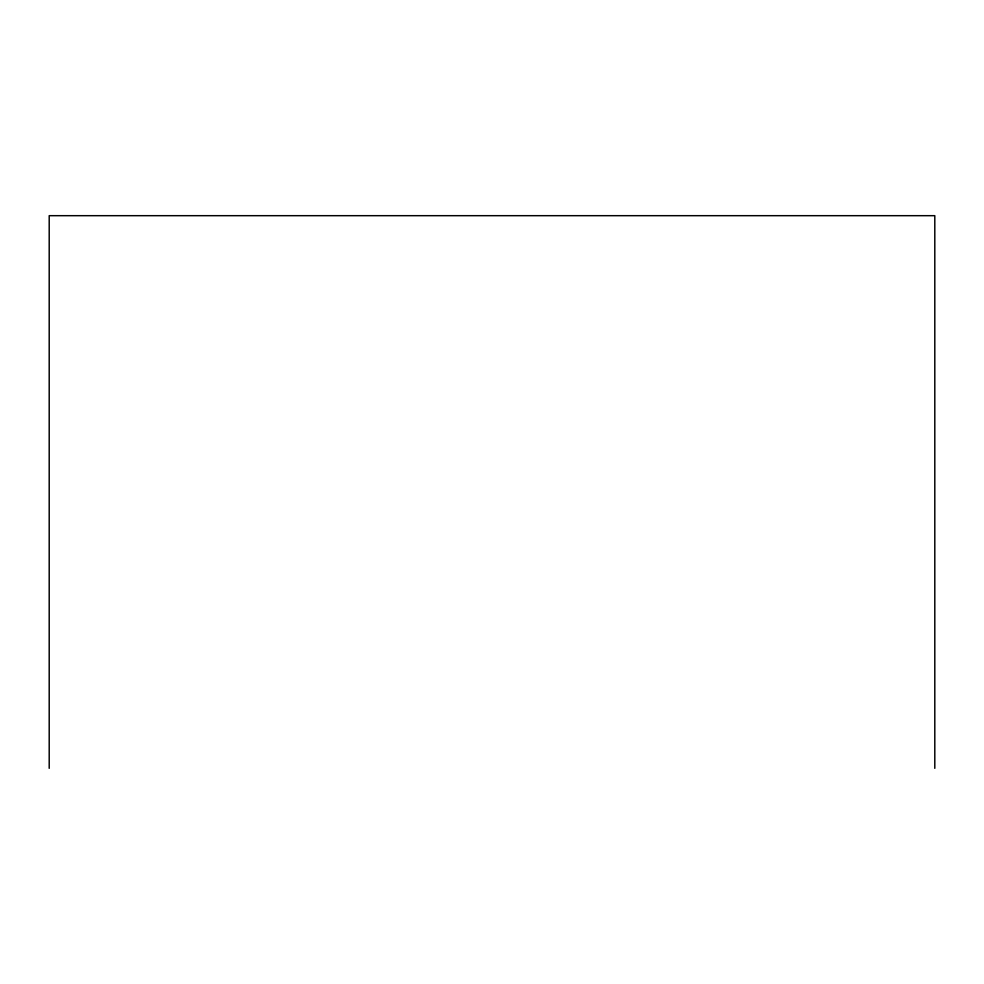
<?xml version="1.0" encoding="UTF-8"?>
<svg xmlns="http://www.w3.org/2000/svg" width="984" height="984" viewBox="0 0 984 984"><rect width="100%" height="100%" fill="white"/><g stroke="black" fill="none" stroke-linecap="round" stroke-linejoin="round"><path stroke-width="1.48" d="M934.8 768.319L934.8 215.68L49.2 215.68L49.2 768.319"/></g></svg>
